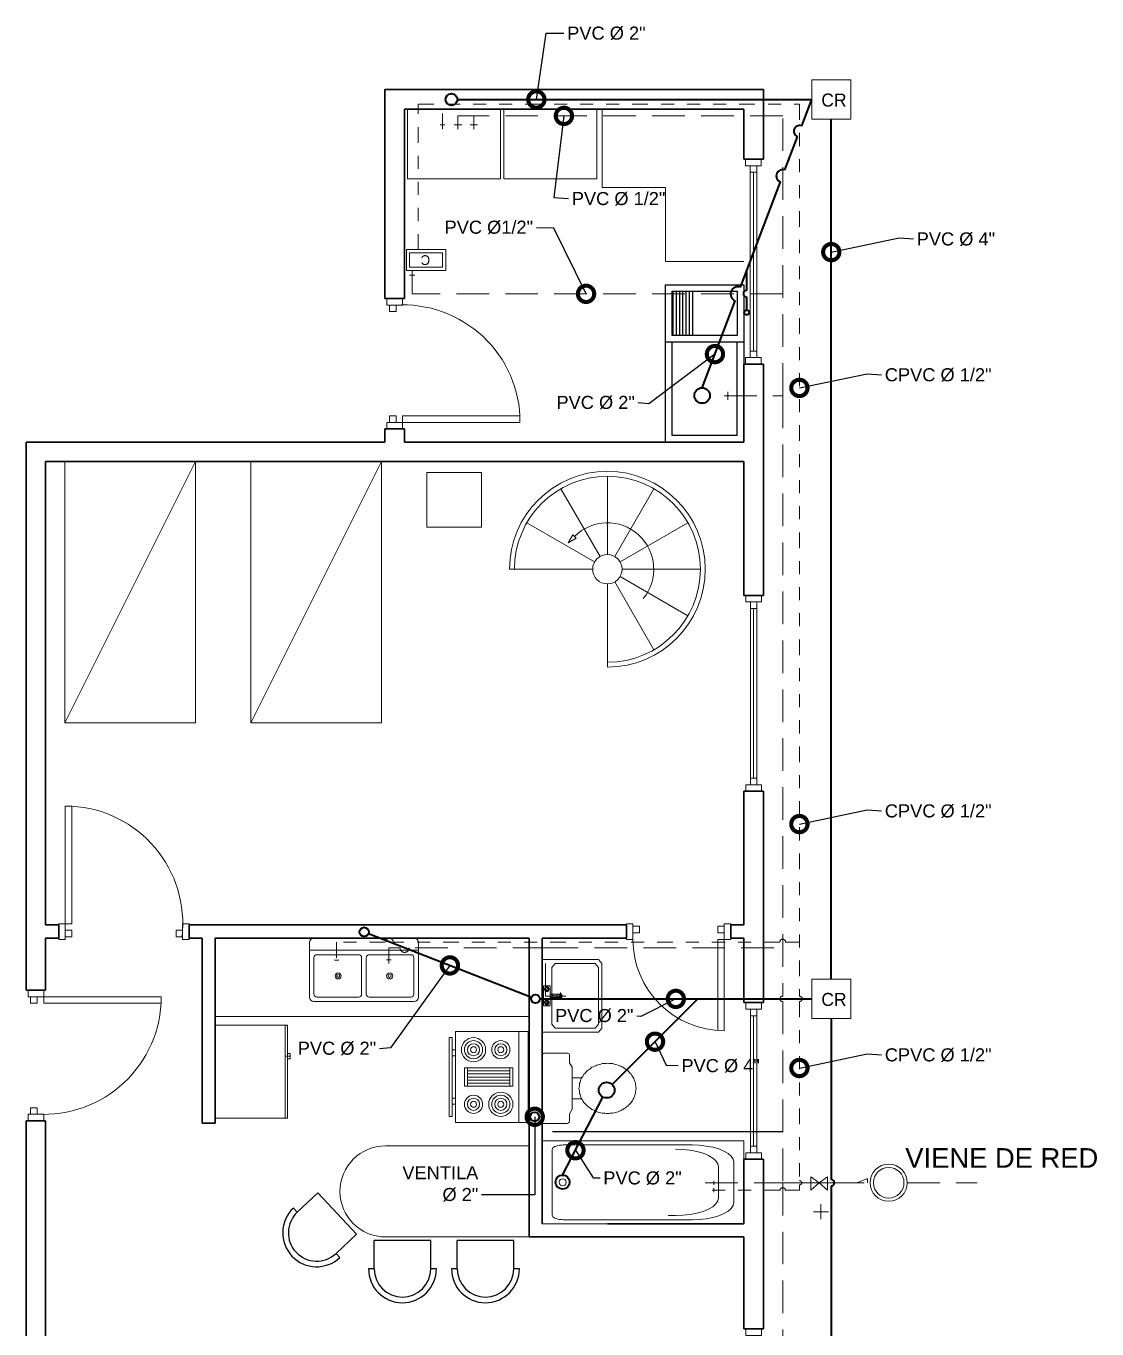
# Model space of a CAD drawing. Header units: inches. Extents: x -22.5 to 70.9, y -14.1 to 48.3.
# Drawn here: x 3.33 to 11.53, y 27.86 to 37.84 of the extents above; entities that cross this region are included whole.
import ezdxf

# ---------------------------------------------------------------- set-up
doc = ezdxf.new("R2010")
doc.units = ezdxf.units.IN
doc.header["$MEASUREMENT"] = 0
doc.linetypes.add('ACAD_ISO14W100', pattern=[24, 12, -3, 0, -3, 0, -3, 0, -3])
doc.linetypes.add('DASHED2', pattern=[0.375, 0.25, -0.125])
doc.layers.add('A-Appliance-G', color=6, linetype='Continuous')
doc.layers.add('FURNITURE', color=6, linetype='Continuous')
for name, color, linetype, lineweight in [('aguapotable', 2, 'DASHED2', 15), ('AGUAS LLUVIAS', 4, 'ACAD_ISO14W100', 20), ('aguasnegras', 3, 'Continuous', 40), ('cotas', 1, 'Continuous', 13), ('LAMP', 1, 'Continuous', 25), ('muebles', 6, 'Continuous', 13), ('paredes', 7, 'Continuous', 30), ('pv', 4, 'Continuous', 5), ('rotulacion', 7, 'Continuous', 15)]:
    doc.layers.add(name, color=color, linetype=linetype, lineweight=lineweight)
doc.styles.add('DIMS', font='ARIAL.TTF')
doc.dimstyles.new('DIMS', dxfattribs={"dimtxt": 0.1, "dimasz": 0.25, "dimexe": 0.1, "dimexo": 0.025, "dimgap": 0.025, "dimtad": 1, "dimtih": 1, "dimtoh": 1, "dimzin": 1, "dimdsep": 46, "dimtxsty": 'DIMS', "dimblk1": 'DOTSMALL', "dimblk2": 'DOTSMALL', "dimsah": 1, "dimcen": 0.09, "dimclrd": 9, "dimclre": 9, "dimclrt": 2, "dimazin": 0, "dimtfac": 1, "dimtofl": 0, "dimtmove": 0, "dimatfit": 3, "dimldrblk": 'DOTSMALL', "dimfxl": 1, "dimtolj": 1, "dimtzin": 0, "dimarcsym": 0})

# ---------------------------------------------------------------- blocks, each defined once
blk = doc.blocks.new('iuhiu')
at = {"layer": 'muebles', "lineweight": 5}
for p, q in [((0, 0.1124999999973397), (0, 0.7124999999831516)), ((-0.05565000000026554, 0.0964149999977213), (-0.356250000001701, 0.61704499998541)), ((0.05623000000026757, 0.09738499999769701), (0.3562550000017, 0.6170449999854082)), ((-0.09775000000046852, 0.05644749999866505), (-0.6170250000029469, 0.3562499999915758)), ((0.09853750000047068, 0.0568874999986555), (0.6170475000029474, 0.3562499999915758)), ((-0.2639022701072351, 0.263902270099301), (-0.3014022701074142, 0.2014022701007789)), ((-0.3014022701074142, 0.2014022701007789), (-0.2389022701071157, 0.2389022700998922)), ((-0.2514022701071754, 0.2514022700995966), (-0.2639022701072351, 0.263902270099301)), ((-0.2514022701071754, 0.2514022700995966), (-0.2389022701071157, 0.2389022700998922)), ((-0.1125000000005372, 0), (-0.7500000000035811, 0)), ((0.1125050000005361, 0), (0.712505000003401, 0)), ((0.05629500000026866, -0.09749749999769541), (0.3562550000016995, -0.6170424999854092)), ((0.09792750000046802, -0.05653499999866263), (0.6170475000029474, -0.3562499999915758)), ((0, -0.1124999999973397), (0, -0.7499999999822649))]:
    blk.add_line(p, q, dxfattribs=at)
blk.add_circle((0, 0), 0.1124999999973397, dxfattribs=at)
for radius, start, end in [(0.7499999999822649, 270, 180), (0.7124999999831516, 270, 180), (0.3555364999915926, 320.7106000008254, 135.0000000008636)]:
    blk.add_arc((0, 0), radius, start, end, dxfattribs=at)
blk = doc.blocks.new('ffff')
at = {"layer": 'cotas', "color": 6}
for points in [[(-0.2894763165946017, 0.7934187660784744, 0), (-0.2894763165946159, -0.7520357793760724, 0)], [(0.3468873197690243, 0.7934187660784744, 0), (-0.2894763165946017, 0.7934187660784744, 0)], [(-0.2227033165939787, 0.7161460388056184, 0), (-0.2287731570719274, 0.714856364815482, 0), (-0.2346585685184408, 0.7110265289366637, 0), (-0.2401807256848798, 0.7047728987943529, 0), (-0.2451718406200882, 0.6962854877759241, 0), (-0.2494802608223949, 0.6858221815703445, 0), (-0.2529750771240913, 0.6737009024419791, 0), (-0.2555501013003436, 0.6602899493234844, 0), (-0.2571270925445646, 0.6459968072390865, 0), (-0.2576581347757951, 0.6312557660783469, 0)], [(0.2801143197684013, 0.7161460388054621, 0), (-0.2227033165939787, 0.7161460388054692, 0)], [(0.3150691379502177, 0.6312557660783469, 0), (0.3145380957189872, 0.6459968072390865, 0), (0.3129611044747662, 0.6602899493234844, 0), (0.3103860802985139, 0.6737009024419791, 0), (0.3068912639968175, 0.6858221815703445, 0), (0.3025828437945108, 0.6962854877759241, 0), (0.2975917288593024, 0.7047728987943529, 0), (0.2920695716928634, 0.7110265289366637, 0), (0.28618416024635, 0.714856364815482, 0), (0.2801143197684013, 0.7161460388056184, 0)], [(0.3468873197690243, -0.7520357793760724, 0), (0.3468873197690243, 0.7934187660784744, 0)], [(-0.2576581347768894, 0.6312557660783469, 0), (-0.2576581347768894, -0.355176961194573, 0)], [(0.004208047042254748, 0.6452359478967225, 0), (0.002728501588052268, 0.6362800388057579, 0)], [(0.002728501588052268, 0.6362800388057579, 0), (0.004208047042254748, 0.6273256751698639, 0)], [(0.01033686522343658, 0.655595129714925, 0), (0.00811033687439533, 0.6528140135498361, 0), (0.006055301796024537, 0.6493405083176214, 0), (0.004208047042254748, 0.6452359478967225, 0)], [(0.004208047042254748, 0.6273256751698639, 0), (0.006055273504685488, 0.6232206011223127, 0), (0.00811030858305628, 0.619746577688332, 0), (0.01033686522343658, 0.6169649478965908, 0)], [(0.01813995613264296, 0.6613133115327301, 0), (0.01417030191895208, 0.6590023883175604, 0), (0.01033686522343658, 0.655595129714925, 0)], [(0.01033686522343658, 0.6169649478965908, 0), (0.01417030191893787, 0.6135576892936001, 0), (0.01813995613264296, 0.6112467660780894, 0)], [(0.0287055015872113, 0.6635959478967521, 0), (0.01813995613264296, 0.6613133115327301, 0)], [(0.01813995613264296, 0.6112467660780894, 0), (0.0287055015872113, 0.6089641297147637, 0)], [(0.03824586522380002, 0.6620644024416791, 0), (0.0287055015872113, 0.6635959478967521, 0)], [(0.0287055015872113, 0.6089641297147637, 0), (0.03927104704177964, 0.6112467660780894, 0)], [(0.04707413795098603, 0.655595129714925, 0), (0.04273705652401816, 0.6594499528679805, 0), (0.03824586522380002, 0.6620644024416791, 0)], [(0.03927104704177964, 0.6112467660780894, 0), (0.04324070125548474, 0.6135576892936001, 0), (0.04707413795098603, 0.6169649478965908, 0)], [(0.05320295613216786, 0.6452359478967225, 0), (0.05135570137839807, 0.6493405083176214, 0), (0.04930066630002727, 0.6528140135498361, 0), (0.04707413795098603, 0.655595129714925, 0)], [(0.04707413795098603, 0.6169649478965908, 0), (0.04930069459136632, 0.619746577688332, 0), (0.05135572966973712, 0.6232206011223127, 0), (0.05320295613216786, 0.6273256751698639, 0)], [(0.05468250158637034, 0.6362800388057579, 0), (0.05320295613216786, 0.6452359478967225, 0)], [(0.05320295613216786, 0.6273256751698639, 0), (0.05468250158637034, 0.6362800388057579, 0)], [(0.315069137951312, -0.355176961194573, 0), (0.315069137951312, 0.6312557660783469, 0)], [(-0.2258399529580117, -0.2278438702850849, 0), (-0.2258399529580117, -0.1721178702848718, 0)], [(-0.2258399529578128, -0.2278438702850849, 0), (-0.2237716058727699, -0.2852584933077367, 0), (-0.2176294102972065, -0.3409286020630375, 0), (-0.2075999937355562, -0.3931626884669015, 0), (-0.1939880949349373, -0.4403736462356775, 0), (-0.1772073045524394, -0.481126994307445, 0), (-0.1577674984123547, -0.5141844628232377, 0), (-0.1362593451872414, -0.5385416173300897, 0), (-0.1133363592291659, -0.5534583780136302, 0), (-0.08969504386691085, -0.5584815066487252, 0)], [(0.1471060470413192, -0.5584815066487252, 0), (0.1707473624035885, -0.5534583780136302, 0), (0.1936703483616498, -0.5385416173300897, 0), (0.2151785015867773, -0.5141844628232377, 0), (0.234618307726862, -0.481126994307445, 0), (0.2513990981093457, -0.4403736462356775, 0), (0.2650109969099788, -0.3931626884669086, 0), (0.2750404134716149, -0.3409286020630375, 0), (0.2811826090471925, -0.2852584933077367, 0), (0.2832509561322354, -0.2278438702850849, 0)], [(-0.2576581347765625, -0.355176961194573, 0), (-0.2556589220831, -0.4106725034886338, 0), (-0.249722029068792, -0.4644818418121872, 0), (-0.2400278452236364, -0.514970006649115, 0), (-0.2268709234183035, -0.5606029406590878, 0), (-0.2106510300640849, -0.5999941102335953, 0), (-0.1918609984129205, -0.6319466346180036, 0), (-0.1710717540683078, -0.6554896525276561, 0), (-0.1489149676997812, -0.6699078212767091, 0), (-0.1260638620492927, -0.674763052103664, 0)], [(0.183474865223701, -0.674763052103664, 0), (0.2063259708742038, -0.6699078212767091, 0), (0.2284827572427162, -0.6554896525276561, 0), (0.2492720015873431, -0.6319466346180107, 0), (0.2680620332385075, -0.5999941102335953, 0), (0.2842819265927119, -0.5606029406590949, 0), (0.297438848398059, -0.514970006649115, 0), (0.3071330322432146, -0.4644818418121872, 0), (0.3130699252575226, -0.4106725034886338, 0), (0.3150691379509709, -0.355176961194573, 0)], [(0.1471060470413192, -0.558481506648512, 0), (-0.08969504386691085, -0.5584815066485049, 0)], [(-0.1260638620492927, -0.6747630521030601, 0), (0.183474865223701, -0.6747630521030601, 0)], [(-0.2894763165946159, -0.7520357793760724, 0), (0.3468873197690243, -0.7520357793760724, 0)]]:
    blk.add_polyline3d(points, dxfattribs=at)
blk = doc.blocks.new('asdfsd')
at = {"layer": 'pv', "linetype": 'Continuous'}
for p, q in [((-0.4249588007527363, 0.3076699991329352), (-0.4249588007527363, 0.1876699991329307)), ((-0.3749588007527374, 0.3076699991329352), (-0.4249588007527363, 0.3076699991329352)), ((-0.3749588007527374, 0.1876699991329307), (-0.3749588007527374, 0.3076699991329352)), ((0.3250411992472628, 0.3076699991329352), (0.3750411992472635, 0.3076699991329352)), ((0.3250411992472628, 0.1876699991329307), (0.3250411992472628, 0.3076699991329352)), ((0.3750411992472635, 0.3076699991329352), (0.3750411992472635, 0.1876699991329307)), ((-0.3749588007527374, 0.2876699991329534), (-0.3249588007527366, 0.2876699991329534)), ((-0.3749588007527374, 0.2376699991329421), (-0.3749588007527374, 0.2876699991329534)), ((-0.3249588007527366, 0.2376699991329421), (-0.3749588007527374, 0.2376699991329421)), ((-0.3249588007527366, 0.2876699991329534), (-0.3249588007527366, 0.2376699991329421)), ((0.2750411992472639, 0.2876699991329534), (0.2750411992472639, 0.2376699991329421)), ((0.3250411992472628, 0.2876699991329534), (0.2750411992472639, 0.2876699991329534)), ((0.2750411992472639, 0.2376699991329421), (0.3250411992472628, 0.2376699991329421)), ((0.3250411992472628, 0.2376699991329421), (0.3250411992472628, 0.2876699991329534)), ((-0.4249588007527363, 0.1876699991329307), (-0.3749588007527374, 0.1876699991329307)), ((0.2750411992472639, 0.1876699991329307), (0.2750411992472639, -0.5105420030555168)), ((0.3250411992472628, 0.1876699991329307), (0.2750411992472639, 0.1876699991329307)), ((0.3250411992472628, -0.5123300008670695), (0.3250411992472628, 0.1876699991329307)), ((0.3750411992472635, 0.1876699991329307), (0.3250411992472628, 0.1876699991329307))]:
    blk.add_line(p, q, dxfattribs=at)
blk.add_arc((0.3250411992472628, 0.1876699991329307), 0.7000000000000002, 180, 270, dxfattribs=at)
blk = doc.blocks.new('M_BATH_BASIN_Basin - Rect_M')
at = {"color": 0, "linetype": 'ByBlock', "lineweight": -2}
for p, q in [((16.73228462598, 10.8267775, 33.464585), (0, 10.8267775, 33.464585)), ((0, 10.8267775, 33.464585), (0, -10.8267775, 33.464585)), ((3.838590655515003, 9.623792598419996, 33.464585), (2.854330281495, 8.420829350394996, 33.464585)), ((2.854330281495, 8.420829350394996, 33.464585), (2.854330281495, -8.420829350394996, 33.464585)), ((15.748041968505, 9.623792598419996, 33.464585), (3.838590655515003, 9.623792598419996, 33.464585)), ((16.73228462598, 8.420829350394996, 33.464585), (15.748041968505, 9.623792598419996, 33.464585)), ((17.716545, 9.623792598419996, 33.464585), (16.73228462598, 10.8267775, 33.464585)), ((16.73228462598, -8.420829350394996, 33.464585), (16.73228462598, 8.420829350394996, 33.464585)), ((17.716545, -9.623792598419996, 33.464585), (17.716545, 9.623792598419996, 33.464585)), ((0, -10.8267775, 33.464585), (16.73228462598, -10.8267775, 33.464585)), ((2.854330281495, -8.420829350394996, 33.464585), (3.838590655515003, -9.623792598419996, 33.464585)), ((3.838590655515003, -9.623792598419996, 33.464585), (15.748041968505, -9.623792598419996, 33.464585)), ((15.748041968505, -9.623792598419996, 33.464585), (16.73228462598, -8.420829350394996, 33.464585)), ((16.73228462598, -10.8267775, 33.464585), (17.716545, -9.623792598419996, 33.464585))]:
    blk.add_line(p, q, dxfattribs=at)
for points, invisible_edges in [([(0, -10.8267775, 27.55907), (0, 10.8267775, 27.55907), (16.73228462598, 10.8267775, 27.55907), (16.73228462598, -10.8267775, 27.55907)], 4), ([(3.838590655515003, 9.623792598419996, 33.464585), (15.748041968505, 9.623792598419996, 33.464585), (16.73228462598, 10.8267775, 33.464585), (0, 10.8267775, 33.464585)], 26), ([(0, -10.8267775, 33.464585), (0, 10.8267775, 33.464585), (2.854330281495, 8.420829350394996, 33.464585), (2.854330281495, -8.420829350394996, 33.464585)], 10), ([(2.854330281495, 8.420829350394996, 33.464585), (3.838590655515003, 9.623792598419996, 33.464585), (0, 10.8267775, 33.464585)], 10), ([(16.73228462598, 8.420829350394996, 33.464585), (17.716545, 9.623792598419996, 33.464585), (16.73228462598, 10.8267775, 33.464585), (15.748041968505, 9.623792598419996, 33.464585)], 5), ([(16.73228462598, -10.8267775, 27.55907), (17.716545, -9.623792598419996, 27.55907), (17.716545, 9.623792598419996, 27.55907), (16.73228462598, 10.8267775, 27.55907)], 8), ([(16.73228462598, -8.420829350394996, 33.464585), (16.73228462598, 8.420829350394996, 33.464585), (17.716545, 9.623792598419996, 33.464585), (17.716545, -9.623792598419996, 33.464585)], 10), ([(0, -10.8267775, 33.464585), (3.838590655515003, -9.623792598419996, 33.464585), (2.854330281495, -8.420829350394996, 33.464585)], 9), ([(16.73228462598, -10.8267775, 33.464585), (15.748041968505, -9.623792598419996, 33.464585), (3.838590655515003, -9.623792598419996, 33.464585), (0, -10.8267775, 33.464585)], 5), ([(16.73228462598, -10.8267775, 33.464585), (15.748041968505, -9.623792598419996, 33.464585), (16.73228462598, -8.420829350394996, 33.464585), (17.716545, -9.623792598419996, 33.464585)], 5)]:
    blk.add_3dface(points, dxfattribs=dict(at, invisible_edges=invisible_edges))
at = {"color": 0, "lineweight": -2}
mesh = blk.add_polyface(dxfattribs=at)
corners = [(1.7529537025, -1.350481676421383, 35.9449013), (1.7529537025, -1.350481676421383, 34.8425385), (1.0029532975, -1.350481676421383, 34.8425385), (1.0029532975, -1.350481676421383, 35.9449013), (1.0029532975, -2.649520483578617, 34.8425385), (1.0029532975, -2.649520483578617, 35.9449013), (1.752953702499999, -2.649520483578617, 35.9449013), (1.752953702499999, -2.649520483578617, 34.8425385), (0.6279530949999999, -2.000001080000001, 35.9449013), (0.6279530949999999, -2.000001080000001, 34.8425385), (2.127953905, -2.000001080000001, 34.8425385), (2.127953905, -2.000001080000001, 35.9449013), (1.002953297500001, 2.649520483578617, 34.8425385), (1.002953297500001, 2.649520483578617, 35.9449013), (0.6279530950000004, 2.000001079999999, 35.9449013), (0.6279530950000004, 2.000001079999999, 34.8425385), (1.7529537025, 2.649520483578617, 35.9449013), (1.7529537025, 2.649520483578617, 34.8425385), (1.0029532975, 1.350481676421382, 34.8425385), (1.0029532975, 1.350481676421382, 35.9449013), (1.7529537025, 1.350481676421382, 35.9449013), (1.7529537025, 1.350481676421382, 34.8425385), (2.127953905, 2.000001079999999, 34.8425385), (2.127953905, 2.000001079999999, 35.9449013), (5.251505985418001, -0.4724412000000001, 35.48033411999999), (2.362205999999999, -0.4724412000000001, 34.4488375), (2.362205999999999, -0.4724412000000001, 33.464585), (5.842057485418001, -0.4724412000000001, 35.48033411999999), (5.842057485418001, -0.4724412000000001, 36.07088562), (5.162398850686, -0.4724412000000001, 36.07088562), (5.251505985418001, 0.4724412000000003, 35.48033411999999), (5.842057485418001, 0.4724412000000003, 35.48033411999999), (5.842057485418001, 0.4724412000000003, 36.07088562), (2.362205999999999, 0.4724412000000003, 33.464585), (2.362205999999999, 0.4724412000000003, 34.4488375), (5.162398850686, 0.4724412000000003, 36.07088562), (0.3937010000000002, 3.000001619999999, 33.464585), (0.3937010000000002, 3.000001619999999, 34.4488375), (0.3937009999999997, -3.000001619999999, 34.4488375), (0.3937009999999997, -3.000001619999999, 33.464585), (2.362205999999999, -3.000001619999999, 33.464585), (2.362205999999999, -3.000001619999999, 34.4488375), (2.362206000000001, 3.000001619999999, 34.4488375), (2.362206000000001, 3.000001619999999, 33.464585), (1.116604986665112, -1.547332176421383, 34.4488375), (1.116604986665112, -1.547332176421383, 34.8425385), (0.855256473330225, -2.000001080000001, 34.8425385), (0.855256473330225, -2.000001080000001, 34.4488375), (1.116604986665112, -2.452669983578617, 34.4488375), (1.116604986665112, -2.452669983578617, 34.8425385), (1.639302013334887, -2.452669983578617, 34.8425385), (1.639302013334887, -2.452669983578617, 34.4488375), (1.900650526669775, -2.000001080000001, 34.4488375), (1.900650526669775, -2.000001080000001, 34.8425385), (1.639302013334887, -1.547332176421383, 34.8425385), (1.639302013334887, -1.547332176421383, 34.4488375), (1.639302013334888, 2.452669983578617, 34.8425385), (1.639302013334888, 2.452669983578617, 34.4488375), (1.116604986665113, 2.452669983578617, 34.4488375), (1.116604986665113, 2.452669983578617, 34.8425385), (1.900650526669775, 2.000001079999999, 34.4488375), (1.900650526669775, 2.000001079999999, 34.8425385), (1.639302013334887, 1.547332176421382, 34.8425385), (1.639302013334887, 1.547332176421382, 34.4488375), (1.116604986665112, 1.547332176421382, 34.4488375), (1.116604986665112, 1.547332176421382, 34.8425385), (0.855256473330225, 2.000001079999999, 34.8425385), (0.855256473330225, 2.000001079999999, 34.4488375), (2.127953904999999, -2.000001080000001, 35.9449013), (1.752953702499999, -2.649520483578617, 35.9449013), (1.0029532975, -1.350481676421383, 35.9449013), (2.127953905, 2.000001079999999, 35.9449013)]
mesh.append_faces([[corners[k] for k in face] for face in [(0, 1, 2, 3), (4, 5, 6, 7), (8, 9, 4, 5), (2, 3, 8, 9), (6, 7, 10, 11), (10, 11, 0, 1), (12, 13, 14, 15), (16, 17, 12, 13), (18, 19, 20, 21), (14, 15, 18, 19), (22, 23, 16, 17), (20, 21, 22, 23), (36, 37, 38, 39), (40, 41, 42, 43), (38, 39, 40, 41), (42, 43, 36, 37), (44, 45, 46, 47), (46, 47, 48, 49), (48, 49, 50, 51), (50, 51, 52, 53), (52, 53, 54, 55), (54, 55, 44, 45), (56, 57, 58, 59), (60, 61, 56, 57), (62, 63, 60, 61), (64, 65, 62, 63), (66, 67, 64, 65), (58, 59, 66, 67), (38, 41, 42, 37)]], dxfattribs={"color": 0})
mesh.append_faces([[corners[k] for k in face] for face in [(24, 25, 26, 26), (30, 26, 33, 33), (30, 26, 24, 24), (34, 29, 35, 35), (34, 29, 25, 25), (25, 33, 34, 34), (27, 32, 31, 31), (31, 24, 30, 30), (31, 24, 27, 27), (35, 28, 32, 32), (35, 28, 29, 29)]], dxfattribs={"vtx0": -1, "color": 0})
mesh.append_faces([[corners[k] for k in face] for face in [(24, 25, 29, 29), (30, 34, 35, 35)]], dxfattribs={"vtx0": -1, "vtx2": -1, "vtx3": -1, "color": 0})
mesh.append_faces([[corners[k] for k in face] for face in [(28, 29, 24, 24), (35, 32, 30, 30)]], dxfattribs={"vtx1": -1, "vtx2": -1, "vtx3": -1, "color": 0})
mesh.append_faces([[corners[k] for k in face] for face in [(0, 68, 69, 70), (8, 5, 6, 3), (16, 71, 20, 13), (14, 19, 20, 13)]], dxfattribs={"vtx2": -1, "color": 0})
mesh.append_faces([[corners[k] for k in face] for face in [(24, 27, 28, 28), (30, 31, 32, 32), (30, 33, 34, 34), (33, 26, 25, 25), (32, 28, 27, 27)]], dxfattribs={"vtx2": -1, "vtx3": -1, "color": 0})
at = {"color": 0, "linetype": 'ByBlock', "lineweight": -2}
mesh = blk.add_polymesh((2, 6), dxfattribs=dict(at, n_close=True))
for k, corner in enumerate([(16.73228462598, 10.8267775, 33.464585), (17.716545, 9.623792598419996, 33.464585), (17.716545, -9.623792598419996, 33.464585), (16.73228462598, -10.8267775, 33.464585), (0, -10.8267775, 33.464585), (0, 10.8267775, 33.464585), (16.73228462598, 10.8267775, 27.55907), (17.716545, 9.623792598419996, 27.55907), (17.716545, -9.623792598419996, 27.55907), (16.73228462598, -10.8267775, 27.55907), (0, -10.8267775, 27.55907), (0, 10.8267775, 27.55907)]):
    mesh.set_mesh_vertex(divmod(k, 6), corner)
mesh = blk.add_polymesh((2, 8), dxfattribs=dict(at, n_close=True))
for k, corner in enumerate([(3.838590655515003, 9.623792598419996, 33.464585), (15.748041968505, 9.623792598419996, 33.464585), (16.73228462598, 8.420829350394996, 33.464585), (16.73228462598, -8.420829350394996, 33.464585), (15.748041968505, -9.623792598419996, 33.464585), (3.838590655515003, -9.623792598419996, 33.464585), (2.854330281495, -8.420829350394996, 33.464585), (2.854330281495, 8.420829350394996, 33.464585), (3.838590655515003, 9.623792598419996, 27.55907), (15.748041968505, 9.623792598419996, 27.55907), (16.73228462598, 8.420829350394996, 27.55907), (16.73228462598, -8.420829350394996, 27.55907), (15.748041968505, -9.623792598419996, 27.55907), (3.838590655515003, -9.623792598419996, 27.55907), (2.854330281495, -8.420829350394996, 27.55907), (2.854330281495, 8.420829350394996, 27.55907)]):
    mesh.set_mesh_vertex(divmod(k, 8), corner)
blk = doc.blocks.new('p1.00')
at = {"layer": 'pv', "linetype": 'Continuous'}
for p, q in [((0.8999999999999773, 1.02), (0.9499999999999886, 1.02)), ((0.8999999999999773, 0.1199999999999992), (0.8999999999999773, 1.02)), ((0.9499999999999886, 1.02), (0.9499999999999886, 0.1199999999999992)), ((0, 0), (0, 0.1199999999999992)), ((0, 0.1199999999999992), (0.05000000000001137, 0.1199999999999992)), ((0.05000000000001137, 0.1199999999999992), (0.05000000000001137, 0)), ((0.9499999999999886, 0.1199999999999992), (0.8999999999999773, 0.1199999999999992)), ((0.9499999999999886, 0.1199999999999992), (0.9499999999999886, 0)), ((1, 0.1199999999999992), (0.9499999999999886, 0.1199999999999992)), ((1, 0), (1, 0.1199999999999992)), ((0.05000000000001137, 0), (0, 0)), ((0.1000000000000227, 0.07000000000000028), (0.05000000000001137, 0.07000000000000028)), ((0.05000000000001137, 0.07000000000000028), (0.05000000000001137, 0.01999999999999957)), ((0.05000000000001137, 0.01999999999999957), (0.1000000000000227, 0.01999999999999957)), ((0.1000000000000227, 0.01999999999999957), (0.1000000000000227, 0.07000000000000028)), ((0.8999999999999773, 0.07000000000000028), (0.9499999999999886, 0.07000000000000028)), ((0.8999999999999773, 0.01999999999999957), (0.8999999999999773, 0.07000000000000028)), ((0.9499999999999886, 0.01999999999999957), (0.8999999999999773, 0.01999999999999957)), ((0.9499999999999886, 0.07000000000000028), (0.9499999999999886, 0.01999999999999957)), ((0.9499999999999886, 0), (1, 0))]:
    blk.add_line(p, q, dxfattribs=at)
blk.add_arc((0.9499999999999886, 0.1199999999999992), 0.9013878188659983, 93.1798301198648, 186.3695075370334, dxfattribs=at)
blk = doc.blocks.new('SILLA-C')
at = {"layer": 'FURNITURE'}
for p, q in [((-278.2659197819303, 19.74562001648155), (-228.2659197819303, 19.74562001648155)), ((-228.2659197819303, 19.74562001648155), (-228.2659197819303, -230.2543799835184)), ((271.7340802180697, 19.74562001648155), (271.7340802180988, -230.2543799835184)), ((271.7340802180697, 19.74562001648155), (321.7340802180697, 19.74562001648883)), ((-228.2659197819303, -230.2543799835184), (271.7340802180988, -230.2543799835184))]:
    blk.add_line(p, q, dxfattribs=at)
for radius in [300, 250]:
    blk.add_arc((21.73408021806972, 19.74562001648155), radius, 0, 180, dxfattribs=at)
blk = doc.blocks.new('Refrigerator-2 door - 36 in top')
for p, q in [((0, -26.999999), (36, -26.999999)), ((11, -27.999999), (11, -28.999999)), ((11, -28.999999), (13, -28.999999)), ((12, -26.999999), (12, -28.999999)), ((13, -28.999999), (13, -27.999999))]:
    blk.add_line(p, q)
blk.add_lwpolyline([(0, -27.999999), (0, 0), (36, 0), (36, -27.999999)], close=True)
blk = doc.blocks.new('Range-Oven - 30 in top')
for p, q in [((0, -3), (30, -3)), ((12, -6), (18, -6)), ((13, -19.999996), (13, -6)), ((14, -6), (14, -19.999996)), ((15, -19.999996), (15, -6)), ((16, -6), (16, -19.999996)), ((17, -19.999996), (17, -6)), ((18, -19.999996), (12, -19.999996)), ((6.000000000000004, -23.999996), (6.000000000000004, -24.999996)), ((8.000000000000004, -24.999996), (8.000000000000004, -23.999996)), ((22, -24.999996), (22, -23.999996)), ((24, -23.999996), (24, -24.999996))]:
    blk.add_line(p, q)
for points in [[(0, -23.999996), (0, 0), (30, 0), (30, -23.999996)], [(12, -20.999996), (12, -5), (18, -5), (18, -20.999996)], [(2.000000000000004, -25.999996), (2.000000000000004, -24.999996), (28, -24.999996), (28, -25.999996)]]:
    blk.add_lwpolyline(points, close=True)
for centre, radius in [((6.000000000000004, -9.0000002), 4), ((6.000000000000004, -9.0000002), 3), ((6.000000000000004, -9.0000002), 2), ((6.000000000000004, -9.0000002), 1), ((24, -9.0000002), 3), ((24, -9.0000002), 2), ((24, -9.0000002), 1), ((6.000000000000004, -18), 3), ((6.000000000000004, -18), 2), ((6.000000000000004, -18), 1), ((24, -18), 4), ((24, -18), 3), ((24, -18), 2), ((24, -18), 1)]:
    blk.add_circle(centre, radius)
blk = doc.blocks.new('fdfgdf')
at = {"layer": 'muebles', "lineweight": 5}
for p, q in [((-0.1209072287999309, -0.1203804250500928), (-0.1209072287999309, -0.1920163022752552)), ((0.04042900025074481, -0.1203804138885465), (0.04042900025074481, -0.1908126680514846))]:
    blk.add_line(p, q, dxfattribs=at)
for points in [[(0.2286670531255393, 0.09280899912374174), (0.2286670531255393, -0.08056185023025986, -0.33208), (0.2152223673713731, -0.09857265567467888), (0.1545317205405379, -0.09857265567467888), (0.1203502041376421, -0.1203804138885465), (-0.2008284326866008, -0.1203804138885465), (-0.2350099490894966, -0.09857265567467888), (-0.2957005959205592, -0.09857265567467888, -0.501412), (-0.3091452816747253, -0.08056185023025986), (-0.3091452816747253, 0.09280899912374174, -0.33208), (-0.2957005959205592, 0.1108198045679334), (0.2152223673713731, 0.1108198045679334, -0.501412), (0.2286670531255393, 0.09280899912374174)], [(-0.2323977998663143, -0.390580793121365, 0.042845), (-0.2288925917039908, -0.349750564043382, 0.041358), (-0.2182284475791878, -0.3086635404528471, 0.047619), (-0.2006868809467708, -0.2705942917474777, 0.046559), (-0.1757801734014013, -0.2357065224504487, 0.05104), (-0.1477690280481259, -0.2093087962106557, 0.05018), (-0.1144674516147663, -0.1887313373448825, 0.05735299999999999), (-0.07818636945268942, -0.1759532949185205, 0.056071), (-0.03909313086325916, -0.1715554986352918, 0.056071), (1.077261710946686e-07, -0.1759532949185205, 0.05735299999999999), (0.03628119090301674, -0.1887313373448825, 0.05018), (0.06958276632160754, -0.2093087962106557, 0.05104), (0.09759391167488296, -0.2357065224504487, 0.046559), (0.1225006192204798, -0.2705942917474777, 0.047619), (0.1400421858526695, -0.3086635404528471, 0.041358), (0.1507063299774725, -0.349750564043382, 0.042845), (0.1542115391543373, -0.390580793121365, 0.042845), (0.1507063299774725, -0.4314110211845792, 0.041358), (0.1400421858526695, -0.4724980447753415, 0.047619), (0.1225006192204781, -0.5105672934807108, 0.046559), (0.09759391167488118, -0.5454550637922813, 0.05104), (0.06958276632160576, -0.5718527900320742, 0.05018), (0.03628119090301496, -0.5924302488978475, 0.05735299999999999), (1.077261693183118e-07, -0.6052082913242094, 0.056071), (-0.03909313086326094, -0.6096060865928967, 0.056071), (-0.0781863694526912, -0.6052082913242094, 0.05735299999999999), (-0.1144674516147681, -0.5924302488978475, 0.05018), (-0.1477690280481276, -0.5718527900320742, 0.05104), (-0.1757801734014031, -0.5454550637922813, 0.046559), (-0.2006868809467726, -0.5105672934807108, 0.047619), (-0.2182284475791878, -0.4724980447753415, 0.041358), (-0.2288925917039908, -0.4314110211845792, 0.042845)]]:
    blk.add_lwpolyline(points, format="xyb", close=True, dxfattribs=at)
blk = doc.blocks.new('Sink-double - 36 in top')
for p, q in [((-18, -4), (18, -4)), ((-0.75, -18.5), (-0.75, -6.5)), ((0.75, -6.5), (0.75, -18.5))]:
    blk.add_line(p, q)
for points in [[(-16.5, 0), (16.5, 0)], [(-18, -19.5), (-18, -1.5)], [(18, -1.5), (18, -19.5)], [(-16.5, -18.5), (-16.5, -6.5)], [(-15.5, -5.5), (-1.75, -5.5)], [(1.75, -5.5), (15.5, -5.5)], [(16.5, -6.5), (16.5, -18.5)], [(16.5, -21), (-16.5, -21)], [(-1.75, -19.5), (-15.5, -19.5)], [(15.5, -19.5), (1.75, -19.5)]]:
    blk.add_lwpolyline(points)
for centre, radius in [((-8.5, -12.5), 1), ((-8.5, -12.5), 0.5), ((8.5, -12.5), 1), ((8.5, -12.5), 0.5)]:
    blk.add_circle(centre, radius)
for centre, radius, start, end in [((-16.5, -1.5), 1.5, 90, 180), ((16.5, -1.5), 1.5, 0, 90), ((-15.5, -6.5), 1, 90, 180), ((-1.75, -6.5), 1, 0, 90), ((1.75, -6.5), 1, 90, 180), ((15.5, -6.5), 1, 0, 90), ((-16.5, -19.5), 1.5, 180, 270), ((-15.5, -18.5), 1, 180, 270), ((-1.75, -18.5), 1, 270, 0), ((1.75, -18.5), 1, 180, 270), ((15.5, -18.5), 1, 270, 0), ((16.5, -19.5), 1.5, 270, 0)]:
    blk.add_arc(centre, radius, start, end)
blk = doc.blocks.new('fghdfgh')
at = {"layer": 'pv', "linetype": 'Continuous'}
for p, q in [((0.03499999999999659, 0.5999999999999996), (-0.08500000000000796, 0.5999999999999996)), ((-0.08500000000000796, 0.5999999999999996), (-0.08500000000000796, 0.5500000000000025)), ((0.03499999999999659, 0.5500000000000025), (0.03499999999999659, 0.5999999999999996)), ((-0.08500000000000796, 0.5500000000000025), (0.03499999999999659, 0.5500000000000025)), ((-0.05000000000001137, 0.5500000000000025), (0, 0.5500000000000025)), ((-0.05000000000001137, -0.5500000000000025), (-0.05000000000001137, 0.5500000000000043)), ((-0.05000000000001137, 0.4999999999999911), (0, 0.4999999999999911)), ((-0.02500000000000568, 0.4999999999999911), (-0.02500000000000568, -0.4999999999999911)), ((0, 0.5500000000000043), (0, -0.5500000000000025)), ((-0.08500000000000796, -0.5500000000000025), (0.03499999999999659, -0.5500000000000025)), ((-0.08500000000000796, -0.5999999999999996), (-0.08500000000000796, -0.5500000000000025)), ((-0.05000000000001137, -0.4999999999999911), (0, -0.4999999999999911)), ((0, -0.5500000000000025), (-0.05000000000001137, -0.5500000000000025)), ((0.03499999999999659, -0.5500000000000025), (0.03499999999999659, -0.5999999999999996)), ((0.03499999999999659, -0.5999999999999996), (-0.08500000000000796, -0.5999999999999996))]:
    blk.add_line(p, q, dxfattribs=at)
blk = doc.blocks.new('hj')
at = {"layer": 'pv', "linetype": 'Continuous'}
for p, q in [((-0.1292440600098193, 0.9252911381192845), (-0.2492440600098238, 0.9252911381192845)), ((-0.2492440600098238, 0.9252911381192845), (-0.2492440600098238, 0.8752911381192874)), ((-0.1292440600098193, 0.8752911381192874), (-0.1292440600098193, 0.9252911381192845)), ((-0.2492440600098238, 0.8752911381192874), (-0.1292440600098193, 0.8752911381192874)), ((-0.2142440600098268, -0.524708861880721), (-0.2142440600098272, 0.8752911381192874)), ((-0.2142440600098272, 0.8752911381192874), (-0.1642440600098158, 0.8752911381192874)), ((-0.2142440600098272, 0.825291138119276), (-0.1642440600098158, 0.825291138119276)), ((-0.1892440600098215, 0.825291138119276), (-0.1892440600098215, -0.4747088618807087)), ((-0.1642440600098158, 0.8752911381192874), (-0.1642440600098158, -0.524708861880721)), ((-0.2142440600098272, -0.4747088618807087), (-0.1642440600098158, -0.4747088618807087)), ((-0.2492440600098238, -0.5247088618807201), (-0.1292440600098193, -0.5247088618807201)), ((-0.2492440600098238, -0.5747088618807172), (-0.2492440600098238, -0.5247088618807201)), ((-0.1292440600098193, -0.5747088618807172), (-0.2492440600098238, -0.5747088618807172)), ((-0.1642440600098158, -0.5247088618807201), (-0.2142440600098272, -0.5247088618807201)), ((-0.1292440600098193, -0.5247088618807201), (-0.1292440600098193, -0.5747088618807172))]:
    blk.add_line(p, q, dxfattribs=at)
blk = doc.blocks.new('dfgd')
at = {"layer": 'pv', "linetype": 'Continuous'}
for p, q in [((-0.3242611376979028, 0.9866393715612318), (-0.2042611376978982, 0.9866393715612318)), ((-0.3242611376979028, 0.9366393715612347), (-0.3242611376979028, 0.9866393715612318)), ((-0.2042611376978982, 0.9366393715612347), (-0.3242611376979028, 0.9366393715612347)), ((-0.2892611376979062, -0.5333606284387713), (-0.2892611376979062, 0.9366393715612311)), ((-0.2892611376979062, 0.9366393715612347), (-0.2392611376978948, 0.9366393715612347)), ((-0.2392611376979024, 0.9366393715612311), (-0.2392611376978948, -0.5333606284387713)), ((-0.2042611376978982, 0.9866393715612318), (-0.2042611376978982, 0.9366393715612347)), ((-0.2392611376978948, 0.8866393715612233), (-0.2892611376979062, 0.8866393715612233)), ((-0.2642611376979005, -0.4833606284387599), (-0.2642611376979005, 0.8866393715612233)), ((-0.2392611376978948, -0.4833606284387599), (-0.2892611376979062, -0.4833606284387599)), ((-0.3242611376979028, -0.5333606284387713), (-0.3242611376979028, -0.5833606284387685)), ((-0.2042611376978982, -0.5333606284387713), (-0.3242611376979028, -0.5333606284387713)), ((-0.3242611376979028, -0.5833606284387685), (-0.2042611376978982, -0.5833606284387685)), ((-0.2392611376978948, -0.5333606284387713), (-0.2892611376979062, -0.5333606284387713)), ((-0.2042611376978982, -0.5833606284387685), (-0.2042611376978982, -0.5333606284387713))]:
    blk.add_line(p, q, dxfattribs=at)
blk = doc.blocks.new('pila')
at = {"layer": 'A-Appliance-G'}
for p, q in [((-0.2192783663386706, 0.4663017338295106), (0.9856099563233158, 0.4663017338295106)), ((-0.2192783663386706, -0.1336982661705122), (-0.2192783663386706, 0.4663017338295106)), ((-0.1692783663386592, 0.4163017338294992), (0.1692783663386592, 0.4163017338294992)), ((-0.1692783663386592, -0.0836982661705008), (-0.1692783663386592, 0.4163017338294992)), ((0.1692783663386592, 0.4163017338294992), (0.1692783663386592, -0.0836982661705008)), ((0.2192783663386706, 0.4663017338295106), (0.2192783663386706, -0.1336982661705122)), ((0.9356099563233045, 0.4163017338294992), (0.2192783663386706, 0.4163017338294992)), ((0.9356099563233045, 0.4163017338294992), (0.9356099563233045, -0.0836982661705008)), ((0.9856099563233158, 0.4663017338295106), (0.9856099563233158, -0.1336982661705122)), ((0.1692783663386592, 0.07500000000001705), (-0.1692783663386592, 0.07500000000001705)), ((0.1692783663386592, 0.05000000000001137), (-0.1692783663386592, 0.05000000000001137)), ((0.1692783663386592, 0.02500000000003411), (-0.1692783663386592, 0.02500000000003411)), ((0.1692783663386592, 0), (-0.1692783663386592, 0)), ((0.1692783663386592, -0.02499999999997726), (-0.1692783663386592, -0.02499999999997726)), ((0.1692783663386592, -0.04999999999998295), (-0.1692783663386592, -0.04999999999998295)), ((0.1692783663386592, -0.07499999999998863), (-0.1692783663386592, -0.07499999999998863)), ((0.1692783663386592, -0.0836982661705008), (-0.1692783663386592, -0.0836982661705008)), ((0.9356099563233045, -0.0836982661705008), (0.2192783663386706, -0.0836982661705008)), ((0.9856099563233158, -0.1336982661705122), (-0.2192783663386706, -0.1336982661705122))]:
    blk.add_line(p, q, dxfattribs=at)
blk = doc.blocks.new('_DOTSMALL')
at = {"color": 0, "linetype": 'ByBlock', "const_width": 0.5}
blk.add_lwpolyline([(-0.0625, 0, 1), (0.0625, 0, 1)], format="xyb", close=True, dxfattribs=at)
blk = doc.blocks.new('cama')
at = {"layer": 'muebles'}
blk.add_line((0, 0), (2, 1), dxfattribs=at)
blk.add_lwpolyline([(0, 0), (2, 0), (2, 1), (0, 1)], close=True, dxfattribs=at)

msp = doc.modelspace()

# ---------------------------------------------------------------- linework, layer by layer
at = {"layer": 'aguapotable'}
for p, q in [((9.124739114623985, 37.14976816073761), (6.636265757651067, 37.14976816073761)), ((6.636265757651067, 37.14976816073761), (6.636265757651067, 37.04774074080416)), ((6.757127502386815, 37.14976816073761), (6.757127502386815, 37.04774074080416)), ((9.124739114623985, 35.00592527591357), (9.124739114623985, 37.14976816073761)), ((6.608275523601769, 37.08084951663727), (6.666127698224436, 37.08084951663727)), ((6.729137268337517, 37.08084951663727), (6.786989442960184, 37.08084951663727)), ((6.284318459308047, 35.78633171761612), (6.284318459308047, 35.95958777602624)), ((6.26394589588579, 35.92986546719641), (6.306548735186816, 35.92986546719641)), ((9.124739114623985, 35.78633171761612), (6.284318459308047, 35.78633171761612)), ((8.675467275250234, 35.00592527591357), (9.124739114623985, 35.00592527591357)), ((8.703822054757147, 34.97320035558164), (8.703822054757147, 35.03589916828935)), ((9.124739114623985, 35.00592527591357), (9.124739114623985, 30.40571564258394)), ((6.105835323987598, 30.77683445767684), (6.105835323987598, 30.65632784510683)), ((6.192684299565713, 30.77683445767684), (6.105835323987598, 30.77683445767684)), ((7.307590561708302, 30.77683445767684), (6.261593795173553, 30.77683445767684)), ((7.307590561708306, 30.77683445767684), (9.124739114623985, 30.77683445767684)), ((7.307590561708302, 30.4062351222687), (7.307590561708302, 30.77683445767684)), ((6.125293375100618, 30.68324652214824), (6.089370603906268, 30.68324652214824)), ((7.46191014072911, 30.4062351222687), (7.307590561708302, 30.4062351222687)), ((7.421132127826063, 30.37963244940852), (7.421132127826063, 30.43261632537099)), ((9.124739114623985, 30.36362771097384), (9.124739114623985, 28.97592084398854)), ((8.531527795775041, 28.97592084398854), (9.124739114623985, 28.97592084398854)), ((8.597514022114346, 28.95950508489386), (8.597514022114346, 28.98967223917538)), ((9.124739114623985, 28.97592084398854), (9.124739114623985, 25.13732358792691)), ((9.124739114623985, 28.97592084398854), (9.794871624132774, 28.97592084398854)), ((9.774445183550874, 29.00731488288272), (9.69288237502051, 28.97592084398854)), ((9.774445183550874, 29.00731488288272), (9.774445183550874, 28.97592084398854)), ((10.07926184936871, 28.97592084398854), (10.61380585185923, 28.97592084398854))]:
    msp.add_line(p, q, dxfattribs=at)
for centre, radius, start, end in [((6.227139047369629, 30.77519434240502), 0.034493762107614, 177.2746629449714, 2.725337055028467), ((9.124739114623985, 30.38467167677889), 0.02104396580504866, 90, 270)]:
    msp.add_arc(centre, radius, start, end, dxfattribs=at)
at = {"layer": 'AGUAS LLUVIAS', "linetype": 'ACAD_ISO14W100', "ltscale": 0.01}
for p, q in [((6.332512628266549, 37.23895593349602), (9.254460561404239, 37.23895593349602)), ((6.332512628266549, 36.1243140086674), (6.332512628266549, 37.23895593349602)), ((6.517172045264765, 37.04774074080416), (6.517172045264764, 37.23895593349602)), ((9.254460561404235, 37.23895593349602), (9.25446056140424, 30.40429465986443)), ((6.50020773697468, 37.08175674215141), (6.535292963231136, 37.08175674215141)), ((5.706318691798565, 30.819698598672), (5.706318691798565, 30.65573776733549)), ((6.079667850509477, 30.81969859867201), (5.706318691798565, 30.81969859867201)), ((9.102800126715952, 30.81969859867201), (6.140449672834475, 30.81969859867201)), ((9.254460561404242, 30.81969859867201), (9.146678102532022, 30.81969859867201)), ((5.690745393815114, 30.68022713840975), (5.723907135497761, 30.68022713840975)), ((9.254460561404242, 30.36504869369335), (9.254460561404239, 28.99217075513422)), ((9.254460561404239, 28.95967093284286), (9.254460561404239, 28.9182442397979)), ((9.104488999292066, 28.9182442397979), (8.528585543089598, 28.9182442397979)), ((8.596822015478033, 28.93348105418937), (8.596822015478033, 28.90500027204001)), ((9.254460561404239, 28.9182442397979), (9.144989229955904, 28.9182442397979))]:
    msp.add_line(p, q, dxfattribs=at)
for centre, radius, start, end in [((6.110058761671976, 30.81969859867201), 0.03039091116249892, 0, 180), ((9.124739114623985, 30.82013848869019), 0.02194339749576102, 358.8513387731505, 181.1486612268495), ((9.255387668374164, 30.38467167677889), 0.01964487191378339, 267.2950165040621, 92.704983495938), ((9.254460561404239, 28.97592084398854), 0.0162499111456782, 270, 90), ((9.124739114623985, 28.9182442397979), 0.02025011533191901, 0, 180)]:
    msp.add_arc(centre, radius, start, end, dxfattribs=at)
at = {"layer": 'aguasnegras'}
for p, q in [((6.631655690882326, 37.27537277079762), (9.347085566814908, 37.27537277079762)), ((9.270199682785321, 37.07308270614234), (9.347085566814908, 37.27537277079762)), ((9.497085566814885, 30.53467167677887), (9.497085566814885, 37.12537277079764)), ((9.14212107028025, 36.73610237312518), (9.23872144002315, 36.9902620968203)), ((8.80059806169723, 35.83754066235733), (9.10735715896772, 36.64463702866252)), ((8.849332368305847, 35.81379645845865), (8.849332368305845, 35.96576271714952)), ((8.849332368305845, 35.66215991066358), (8.849332368305847, 35.76021210651882)), ((8.507655316078676, 35.06679571093469), (8.760883211110961, 35.73304918392445)), ((5.95044630930936, 30.88494659568598), (7.199104690150318, 30.39705837663796)), ((7.264841566893747, 30.38467167677889), (9.347085566814908, 30.38467167677889)), ((7.818423335416366, 29.72856698442554), (8.474528027769708, 30.38467167677889)), ((9.497085566814885, 30.23467167677891), (9.497085566814885, 29.00049722358104)), ((7.438308446238288, 29.0345577932689), (7.747775093859847, 29.63200866978164)), ((9.497085566814885, 28.95134446439604), (9.497085566814885, 24.84030900902195))]:
    msp.add_line(p, q, dxfattribs=at)
for centre, radius in [((6.586742851986337, 37.27537277079762), 0.04491283889598789), ((8.849332368305845, 35.64366707483094), 0.01849283583263774), ((8.507655316078676, 35.00726286176615), 0.05953284916854088), ((5.917734765798564, 30.89772797524557), 0.03511991945185855), ((7.230806124999813, 30.38467167677889), 0.03403544189393415), ((7.77561795000809, 29.68576159901727), 0.06053595658698896), ((7.224463669558816, 29.48121034044101), 0.03489723883086526), ((7.438308446238288, 28.9805534791966), 0.05400431407230144)]:
    msp.add_circle(centre, radius, dxfattribs=at)
for centre, radius, start, end in [((9.254460561404235, 37.03167240148132), 0.04430048841680012, 69.18933341480076, 249.1893334148029), ((9.124739114623985, 36.69036970089385), 0.04892453057367874, 69.18933341480215, 249.1893334148021), ((8.781215204641967, 35.78511455047374), 0.05589447517292001, 69.70975880734613, 248.6689080222566), ((8.850423997645407, 35.78700428248874), 0.02681440560255055, 92.33318778227856, 267.6668122177214), ((9.497085566814885, 28.97592084398854), 0.02457637959250114, 270, 90)]:
    msp.add_arc(centre, radius, start, end, dxfattribs=at)
at = {"layer": 'LAMP'}
msp.add_line((7.362112148273177, 29.36873126190943), (9.124739114623985, 29.36873126190943), dxfattribs=at)
at = {"layer": 'muebles', "lineweight": 5}
for p, q in [((7.740986168952503, 36.60083583240515), (7.740986168952503, 37.20083583240515)), ((7.740986168952503, 36.60083583240515), (8.226844078235253, 36.60083583240515)), ((8.226844078235253, 36.60083583240515), (8.226844078235253, 36.03330976534669)), ((8.226844078235253, 36.03330976534669), (8.826844078235254, 36.03330976534669)), ((4.776844078235214, 30.25083583240515), (7.173673107401235, 30.25083583240515)), ((7.173673107401235, 29.25831040525226), (6.081137176807609, 29.25831040525226)), ((7.181389532780706, 28.56083583240515), (6.081137176807609, 28.56083583240514))]:
    msp.add_line(p, q, dxfattribs=at)
for points in [[(6.249147567997449, 37.20083583240515), (6.961867960177466, 37.20083583240515), (6.961867960177466, 36.66629555806793), (6.249147567997449, 36.66629555806793)], [(6.987464378104614, 37.20083583240515), (7.700184770284631, 37.20083583240515), (7.700184770284631, 36.66629555806793), (6.987464378104614, 36.66629555806793)], [(6.397217074390619, 34.41688623755178), (6.815564550830482, 34.41688623755178), (6.815564550830482, 33.99890649918521), (6.397217074390619, 33.99890649918521)]]:
    msp.add_lwpolyline(points, close=True, dxfattribs=at)
msp.add_arc((6.081137176807609, 28.9095731188287), 0.3487372864235603, 90, 270, dxfattribs=at)
at = {"layer": 'paredes'}
for p, q in [((6.076844078235233, 37.35083583240515), (8.976844078235253, 37.35083583240515)), ((6.076844078235233, 37.35083583240515), (6.076844078235233, 35.75083583240516)), ((8.976844078235253, 37.35083583240515), (8.976844078235253, 36.81830976534669)), ((6.226844078235231, 37.20083583240515), (8.826844078235254, 37.20083583240515)), ((6.226844078235231, 37.20083583240515), (6.226844078235231, 35.75083583240515)), ((8.826844078235254, 37.20083583240515), (8.826844078235254, 36.81830976534669)), ((8.826844078235254, 36.81830976534669), (8.976844078235253, 36.81830976534669)), ((6.076844078235233, 35.75083583240516), (6.226844078235231, 35.75083583240516)), ((8.826844078235254, 35.24830976534669), (8.826844078235254, 34.65083583240515)), ((8.826844078235254, 35.24830976534669), (8.976844078235253, 35.24830976534669)), ((8.976844078235253, 35.24830976534669), (8.976844078235253, 33.47583583240515)), ((6.076844078235233, 34.75083583240516), (6.076844078235233, 34.65083583240515)), ((6.076844078235233, 34.75083583240516), (6.226844078235231, 34.75083583240516)), ((6.226844078235231, 34.75083583240516), (6.226844078235231, 34.65083583240515)), ((3.326844078235219, 30.45083583240515), (3.326844078235219, 34.65083583240515)), ((3.326844078235219, 34.65083583240515), (6.076844078235233, 34.65083583240515)), ((6.226844078235231, 34.65083583240515), (8.826844078235254, 34.65083583240515)), ((3.476844078235224, 34.50083583240515), (8.826844078235254, 34.50083583240515)), ((3.476844078235217, 30.95083583240515), (3.476844078235224, 34.50083583240515)), ((8.826844078235254, 34.50083583240515), (8.826844078235254, 33.47583583240515)), ((8.826844078235254, 33.47583583240515), (8.976844078235253, 33.47583583240515)), ((8.826844078235254, 31.97583583240515), (8.826844078235254, 30.95083583240515)), ((8.826844078235254, 31.97583583240515), (8.976844078235253, 31.97583583240515)), ((8.976844078235253, 31.97583583240515), (8.976844078235253, 30.35583583240516)), ((3.476844078235217, 30.95083583240515), (3.576844078235219, 30.95083583240515)), ((3.576844078235219, 30.85083583240515), (3.576844078235219, 30.95083583240515)), ((4.576844078235219, 30.95083583240515), (7.926844078235256, 30.95083583240515)), ((4.576844078235219, 30.85083583240515), (4.576844078235219, 30.95083583240515)), ((7.926844078235256, 30.95083583240515), (7.926844078235256, 30.85083583240515)), ((8.726844078235253, 30.95083583240515), (8.726844078235253, 30.85083583240515)), ((8.726844078235253, 30.95083583240515), (8.826844078235254, 30.95083583240515)), ((3.476844078235217, 30.85083583240515), (3.576844078235219, 30.85083583240515)), ((3.476844078235217, 30.45083583240515), (3.476844078235217, 30.85083583240515)), ((4.576844078235219, 30.85083583240515), (4.67684407823522, 30.85083583240515)), ((4.67684407823522, 29.43159493791595), (4.67684407823522, 30.85083583240515)), ((4.776844078235222, 29.43159493791595), (4.776844078235214, 30.85083583240515)), ((4.776844078235214, 30.85083583240515), (7.181389532780706, 30.85083583240515)), ((7.181389532780706, 30.85083583240515), (7.181389532780706, 28.56083583240514)), ((7.281389532780707, 30.85083583240515), (7.281389532780707, 28.66083583240517)), ((7.281389532780707, 30.85083583240515), (7.926844078235256, 30.85083583240515)), ((8.726844078235253, 30.85083583240515), (8.826844078235254, 30.85083583240515)), ((8.826844078235254, 30.85083583240515), (8.826844078235254, 30.35583583240515)), ((3.326844078235219, 30.45083583240515), (3.476844078235217, 30.45083583240515)), ((8.826844078235254, 30.35583583240516), (8.976844078235253, 30.35583583240516)), ((3.326844078235219, 25.50083583240515), (3.326844078235219, 29.45083583240515)), ((3.326844078235219, 29.45083583240515), (3.476844078235217, 29.45083583240515)), ((3.476844078235217, 25.65083583240515), (3.476844078235217, 29.45083583240515)), ((4.67684407823522, 29.43159493791595), (4.776844078235214, 29.43159493791595)), ((8.826844078235254, 29.15583583240515), (8.976844078235253, 29.15583583240515)), ((8.826844078235254, 29.15583583240515), (8.826844078235254, 28.66083583240516)), ((8.976844078235253, 29.15583583240515), (8.976844078235253, 27.85583583240516)), ((7.781389532780672, 28.66083583240516), (8.826844078235254, 28.66083583240516)), ((7.181389532780706, 28.56083583240515), (8.826844078235254, 28.56083583240515)), ((8.826844078235254, 28.56083583240515), (8.826844078235254, 27.85583583240516)), ((8.826844078235254, 27.85583583240516), (8.976844078235253, 27.85583583240516))]:
    msp.add_line(p, q, dxfattribs=at)
at = {"layer": 'rotulacion', "linetype": 'Continuous'}
for points in [[(9.347085566814908, 37.42537277079759), (9.647085566814862, 37.42537277079759), (9.647085566814862, 37.12537277079764), (9.347085566814908, 37.12537277079764)], [(6.241036774449976, 36.12521185063488), (6.5423993142175, 36.12521185063488), (6.5423993142175, 35.96597657989176), (6.241036774449976, 35.96597657989176)], [(6.266036774449953, 36.10021185063491), (6.517399314217522, 36.10021185063491), (6.517399314217522, 35.99097657989174), (6.266036774449953, 35.99097657989174)], [(9.347085566814908, 30.53467167677887), (9.647085566814862, 30.53467167677887), (9.647085566814862, 30.23467167677891), (9.347085566814908, 30.23467167677891)]]:
    msp.add_lwpolyline(points, close=True, dxfattribs=at)
for points in [[(9.194898145502385, 28.97592084398854), (9.69288237502051, 28.97592084398854)], [(9.340113643532483, 29.02060364838155), (9.340113643532483, 28.92006707314351), (9.404459702457622, 28.97592084398854), (9.340113643532483, 29.02060364838155)], [(9.468805761382761, 29.02060364838155), (9.468805761382761, 28.92006707314351), (9.404459702457622, 28.97592084398854), (9.468805761382761, 29.02060364838155)], [(9.360140755583167, 28.75397385255098), (9.47640209091194, 28.75397385255098)], [(9.41827142324744, 28.81200118867161), (9.41827142324744, 28.69594651643023)]]:
    msp.add_lwpolyline(points, dxfattribs=at)
for radius in [0.1421951126179636, 0.1171951126179636]:
    msp.add_circle((9.93706673675074, 28.97592084398854), radius, dxfattribs=at)
for points in [[(9.340113643532483, 29.02060364838155), (9.404459702457622, 28.97592084398854), (9.340113643532483, 28.92006707314351), (9.340113643532483, 29.02060364838155)], [(9.404459702457622, 28.97592084398854), (9.468805761382761, 29.02060364838155), (9.468805761382761, 28.92006707314351), (9.404459702457622, 28.97592084398854)]]:
    msp.add_solid(points, dxfattribs=at)

# ---------------------------------------------------------------- block references
at = {"layer": 'FURNITURE', "xscale": 0.000866794566917406, "yscale": 0.000866794566917406, "zscale": 0.0008667945667508547}
for p, rotation in [((5.578902026053797, 28.59020802419848), 133.2595852735058), ((6.229879573214056, 28.33385451297896), 180), ((6.866087924261741, 28.33385451297896), 180)]:
    msp.add_blockref('SILLA-C', p, dxfattribs=dict(at, rotation=rotation))
at = {"layer": 'muebles', "lineweight": 5}
for name, p, rotation in [('pila', (8.360542344405744, 35.63644578872847), 270), ('ffff', (8.074808298859182, 28.95031214899977), 90)]:
    msp.add_blockref(name, p, dxfattribs=dict(at, rotation=rotation))
at = {"layer": 'muebles', "lineweight": 5, "xscale": -1, "rotation": 90}
for name, p in [('cama', (4.6248350738189, 34.50083583240515)), ('cama', (6.04983507381889, 34.50083583240515)), ('fdfgdf', (7.392209337348639, 29.65956155886424))]:
    msp.add_blockref(name, p, dxfattribs=at)
at = {"layer": 'muebles', "lineweight": 5}
msp.add_blockref('iuhiu', (7.781389532780672, 33.67640017471967), dxfattribs=at)
at = {"layer": 'muebles', "lineweight": 5, "xscale": 0.02321419999998398, "yscale": 0.02321419999998398, "zscale": 0.0232142}
msp.add_blockref('Sink-double - 36 in top', (5.915804068725443, 30.85083583240515), dxfattribs=at)
at = {"layer": 'muebles', "lineweight": 5}
for name, p, xscale, yscale, zscale, rotation in [('M_BATH_BASIN_Basin - Rect_M', (7.281389532780707, 30.40744961647702), -0.02577319499994246, 0.0257731949999993, 0.025773195, 180), ('Refrigerator-2 door - 36 in top', (4.776844078235222, 30.18389868095456), -0.01979778867166715, 0.01979778867166715, 0.01979778867167035, 89.99999999999999), ('Range-Oven - 30 in top', (7.173673107401235, 29.43782069947694), -0.02321428499999456, 0.02321428499999456, 0.023214285, 270)]:
    msp.add_blockref(name, p, dxfattribs=dict(at, xscale=xscale, yscale=yscale, zscale=zscale, rotation=rotation))
at = {"layer": 'pv'}
for name, p in [('dfgd', (9.165154464322008, 35.83167039378546)), ('hj', (9.091088138245077, 32.55054469428587)), ('asdfsd', (8.35180287898799, 30.65316583327222)), ('fghdfgh', (8.926844078235263, 29.75583583240515)), ('hj', (9.091088138245013, 26.93054469428587))]:
    msp.add_blockref(name, p, dxfattribs=at)
at = {"layer": 'pv', "linetype": 'Continuous', "rotation": 270}
msp.add_blockref('p1.00', (6.091844078235233, 35.75083583240516), dxfattribs=at)
at = {"layer": 'pv', "linetype": 'Continuous', "xscale": -1}
msp.add_blockref('p1.00', (4.576844078235219, 30.84083583240515), dxfattribs=at)
at = {"layer": 'pv', "linetype": 'Continuous', "xscale": -1, "rotation": 270}
msp.add_blockref('p1.00', (3.341844078235219, 29.45083583240515), dxfattribs=at)

# ---------------------------------------------------------------- texts
at = {"layer": 'cotas', "color": 2, "char_height": 0.1, "style": 'DIMS'}
for s, insert, attachment_point in [('PVC Ø 2"', (7.4733603849016, 37.83392794362281), 1), ('PVC Ø 1/2"', (7.508768174413223, 36.56636579680053), 1), ('PVC Ø1/2"', (7.212105942380873, 36.24320776086576), 9), ('PVC Ø 4"', (10.15155761188995, 36.25697445099676), 1), ('CPVC Ø 1/2"', (9.907185022619007, 35.21639687928591), 1), ('PVC Ø 2"', (7.991724537254896, 34.90091958309104), 9), ('CPVC Ø 1/2"', (9.907185022619007, 31.87488039150402), 1), ('PVC Ø 2"', (7.981119133223075, 30.20332378660704), 9), ('PVC Ø 2"', (6.009507562095138, 29.95301950487795), 9), ('CPVC Ø 1/2"', (9.907185022619007, 30.00589351032092), 1), ('PVC Ø 4"', (8.348689305123646, 29.92320277635939), 1), ('\\A1;VENTILA \\PØ 2"', (6.79236027158837, 28.8321558119173), 9), ('PVC Ø 2"', (7.750290385463888, 29.06289225690425), 1)]:
    msp.add_mtext(s, dxfattribs=dict(at, insert=insert, attachment_point=attachment_point))
at = {"layer": 'cotas', "color": 2, "linetype": 'Continuous', "insert": (10.06425061394372, 29.24107458869213), "char_height": 0.15, "attachment_point": 1, "style": 'DIMS'}
msp.add_mtext('VIENE DE RED', dxfattribs=at)
at = {"layer": 'rotulacion', "linetype": 'Continuous'}
for p in [(9.420864988202734, 37.22113575435446), (9.420864988202734, 30.33043466033574)]:
    msp.add_text('CR', height=0.1, dxfattribs=at).set_placement(p)
at = {"layer": 'rotulacion', "linetype": 'Continuous', "insert": (6.423579807933828, 36.00747356417108), "char_height": 0.075, "attachment_point": 1, "rotation": 180}
msp.add_mtext('C', dxfattribs=at)

# ---------------------------------------------------------------- leaders
at = {"layer": 'cotas', "annotation_type": 0, "has_hookline": 1}
for points, hookline_direction, text_width in [([(7.237105942380873, 37.27537277079762), (7.312645218878339, 37.78392794362281), (7.4483603849016, 37.78392794362281)], 0, 0.5834924965893588), ([(7.4483603849016, 37.14976816073761), (7.370548471847139, 36.52343567562866), (7.483768174413223, 36.51636579680053)], 0, 0.7000000000000001), ([(7.618027957419651, 35.78633171761612), (7.370762581079527, 36.28986932344856), (7.237105942380873, 36.29320776086576)], 1, 0.6611869031377899), ([(9.497085566814885, 36.10598233547364), (10.01665730212772, 36.21429476980927), (10.12655761188994, 36.20697445099677)], 0, 0.5834924965893588), ([(8.605739114246257, 35.32485839855782), (8.09965408078295, 34.94454613326053), (8.016724537254897, 34.95091958309104)], 1, 0.5834924965893588), ([(9.252712977543947, 35.06540476376279), (9.772284712856782, 35.17371719809842), (9.882185022619007, 35.16639687928591)], 0, 0.8047066848567531), ([(9.252712977543947, 31.7238882759809), (9.772284712856782, 31.83220071031653), (9.882185022619007, 31.82488039150402)], 0, 0.8047066848567531), ([(6.57477549972984, 30.64100248616197), (6.120228922083408, 30.00960794428408), (6.034507562095138, 30.00301950487795)], 1, 0.5834924965893588), ([(9.252712977543947, 29.85490139479779), (9.772284712856782, 29.96321382913342), (9.882185022619007, 29.95589351032092)], 0, 0.8047066848567531), ([(7.224463669558816, 29.48121034044101), (7.224463669558816, 28.8821558119173), (6.81736027158837, 28.8821558119173)], 1, 0.581855388813097)]:
    msp.add_leader(points, dimstyle='DIMS', override={"dimgap": 0.025, "dimtad": 0}, dxfattribs=dict(at, hookline_direction=hookline_direction, text_width=text_width))
at = {"layer": 'LAMP', "annotation_type": 0, "has_hookline": 1, "text_width": 0.5834924965893588}
for points, hookline_direction in [([(8.305963566854327, 30.38467167677889), (8.037561703717126, 30.2501824229675), (8.006119133223075, 30.25332378660704)], 1), ([(8.146475681593039, 30.05661933060222), (8.232506060602015, 29.87634413999893), (8.323689305123645, 29.87320277635939)], 0), ([(7.536865596713647, 29.22483049758342), (7.672949074610807, 29.01289225690425), (7.725290385463888, 29.01289225690425)], 0)]:
    msp.add_leader(points, dimstyle='DIMS', override={"dimgap": 0.025, "dimtad": 0}, dxfattribs=dict(at, hookline_direction=hookline_direction))

doc.saveas('drawing.dxf')
